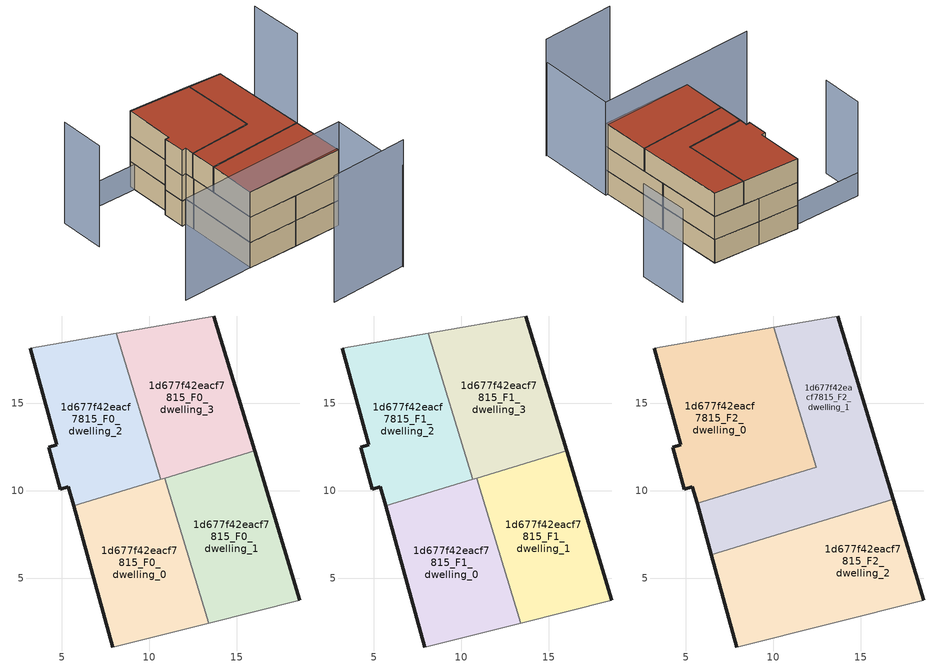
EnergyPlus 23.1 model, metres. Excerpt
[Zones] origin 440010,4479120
1d677f42eacf7815_F0_dwelling_0
 floor ground (EU_floor_Construction): 13.39,2.45 10.88,10.72 5.68,9.15 7.91,1.08 z0
 wall outside (EU_wall_Construction): 7.91,1.08 5.68,9.15 z0:3
 wall to 1d677f42eacf7815_F0_dwelling_1 (EU_wall_Construction): 10.88,10.72 13.39,2.45 z0:3
 wall adiabatic (EU_wall_Construction): 13.39,2.45 7.91,1.08 z0:3
 wall to 1d677f42eacf7815_F0_dwelling_2 (EU_wall_Construction): 5.68,9.15 10.64,10.65 z0:3
 wall to 1d677f42eacf7815_F0_dwelling_3 (EU_wall_Construction): 10.64,10.65 10.88,10.72 z0:3
1d677f42eacf7815_F0_dwelling_1
 floor ground (EU_floor_Construction): 18.59,3.75 16.01,12.28 10.88,10.72 13.39,2.45 z0
 wall outside (EU_wall_Construction): 16.01,12.28 18.59,3.75 z0:3
 wall adiabatic (EU_wall_Construction): 18.59,3.75 13.39,2.45 z0:3
 wall to 1d677f42eacf7815_F0_dwelling_3 (EU_wall_Construction): 10.88,10.72 16.01,12.28 z0:3
1d677f42eacf7815_F0_dwelling_2
 floor ground (EU_floor_Construction): 10.64,10.65 8.1,19.01 3.18,18.15 4.71,12.64 4.24,12.49 4.9,10.1 5.38,10.24 5.68,9.15 z0
 wall outside (EU_wall_Construction): 5.68,9.15 5.38,10.24 4.9,10.1 4.24,12.49 4.71,12.64 3.18,18.15 z0:3
 wall adiabatic (EU_wall_Construction): 3.18,18.15 8.1,19.01 z0:3
 wall to 1d677f42eacf7815_F0_dwelling_3 (EU_wall_Construction): 8.1,19.01 10.64,10.65 z0:3
1d677f42eacf7815_F0_dwelling_3
 floor ground (EU_floor_Construction): 16.01,12.28 13.67,19.98 8.1,19.01 10.64,10.65 z0
 wall outside (EU_wall_Construction): 13.67,19.98 16.01,12.28 z0:3
 wall adiabatic (EU_wall_Construction): 8.1,19.01 13.67,19.98 z0:3
1d677f42eacf7815_F1_dwelling_0
 floor to 1d677f42eacf7815_F0_dwelling_0 (EU_floor_Construction): 13.39,2.45 10.88,10.72 5.68,9.15 7.91,1.08 z3
 wall outside (EU_wall_Construction): 7.91,1.08 5.68,9.15 z3:6
 wall to 1d677f42eacf7815_F1_dwelling_1 (EU_wall_Construction): 10.88,10.72 13.39,2.45 z3:6
 wall adiabatic (EU_wall_Construction): 13.39,2.45 7.91,1.08 z3:6
 wall to 1d677f42eacf7815_F1_dwelling_2 (EU_wall_Construction): 5.68,9.15 10.64,10.65 z3:6
 wall to 1d677f42eacf7815_F1_dwelling_3 (EU_wall_Construction): 10.64,10.65 10.88,10.72 z3:6
1d677f42eacf7815_F1_dwelling_1
 floor to 1d677f42eacf7815_F0_dwelling_1 (EU_floor_Construction): 18.59,3.75 16.01,12.28 10.88,10.72 13.39,2.45 z3
 wall outside (EU_wall_Construction): 16.01,12.28 18.59,3.75 z3:6
 wall adiabatic (EU_wall_Construction): 18.59,3.75 13.39,2.45 z3:6
 wall to 1d677f42eacf7815_F1_dwelling_3 (EU_wall_Construction): 10.88,10.72 16.01,12.28 z3:6
1d677f42eacf7815_F1_dwelling_2
 floor to 1d677f42eacf7815_F0_dwelling_2 (EU_floor_Construction): 10.64,10.65 8.1,19.01 3.18,18.15 4.71,12.64 4.24,12.49 4.9,10.1 5.38,10.24 5.68,9.15 z3
 wall outside (EU_wall_Construction): 5.68,9.15 5.38,10.24 4.9,10.1 4.24,12.49 4.71,12.64 3.18,18.15 z3:6
 wall adiabatic (EU_wall_Construction): 3.18,18.15 8.1,19.01 z3:6
 wall to 1d677f42eacf7815_F1_dwelling_3 (EU_wall_Construction): 8.1,19.01 10.64,10.65 z3:6
1d677f42eacf7815_F1_dwelling_3
 floor to 1d677f42eacf7815_F0_dwelling_3 (EU_floor_Construction): 16.01,12.28 13.67,19.98 8.1,19.01 10.64,10.65 z3
 wall outside (EU_wall_Construction): 13.67,19.98 16.01,12.28 z3:6
 wall adiabatic (EU_wall_Construction): 8.1,19.01 13.67,19.98 z3:6
1d677f42eacf7815_F2_dwelling_0
 floor to 1d677f42eacf7815_F1_dwelling_2 (EU_floor_Construction): 10.6,10.79 8.1,19.01 3.18,18.15 4.71,12.64 4.24,12.49 4.9,10.1 5.38,10.24 5.64,9.28 z6
 floor to 1d677f42eacf7815_F1_dwelling_3 (EU_floor_Construction): 12.45,11.35 10.03,19.35 8.1,19.01 10.6,10.79 z6
 wall outside (EU_wall_Construction): 5.64,9.28 5.38,10.24 4.9,10.1 4.24,12.49 4.71,12.64 3.18,18.15 z6:9
 wall adiabatic (EU_wall_Construction): 3.18,18.15 10.03,19.35 z6:9
 wall to 1d677f42eacf7815_F2_dwelling_1 (EU_wall_Construction): 10.03,19.35 12.45,11.35 5.64,9.28 z6:9
 roof outside (EU_roof_Construction): 10.03,19.35 12.45,11.35 5.64,9.28 5.38,10.24 4.9,10.1 4.24,12.49 4.71,12.64 3.18,18.15 z9
1d677f42eacf7815_F2_dwelling_1
 floor to 1d677f42eacf7815_F1_dwelling_3 (EU_floor_Construction): 16.01,12.28 13.67,19.98 10.03,19.35 12.45,11.35 10.6,10.79 10.64,10.65 z6
 floor to 1d677f42eacf7815_F1_dwelling_0 (EU_floor_Construction): 11.72,7.95 10.88,10.72 5.68,9.15 6.45,6.35 z6
 floor to 1d677f42eacf7815_F1_dwelling_2 (EU_floor_Construction): 10.64,10.65 10.6,10.79 5.64,9.28 5.68,9.15 z6
 floor to 1d677f42eacf7815_F1_dwelling_1 (EU_floor_Construction): 16.85,9.5 16.01,12.28 10.88,10.72 11.72,7.95 z6
 wall outside (EU_wall_Construction): 13.67,19.98 16.85,9.5 / 6.45,6.35 5.64,9.28 z6:9
 wall adiabatic (EU_wall_Construction): 10.03,19.35 13.67,19.98 z6:9
 wall to 1d677f42eacf7815_F2_dwelling_2 (EU_wall_Construction): 16.85,9.5 6.45,6.35 z6:9
 roof outside (EU_roof_Construction): 13.67,19.98 16.85,9.5 6.45,6.35 5.64,9.28 12.45,11.35 10.03,19.35 z9
1d677f42eacf7815_F2_dwelling_2
 floor to 1d677f42eacf7815_F1_dwelling_0 (EU_floor_Construction): 13.39,2.45 11.72,7.95 6.45,6.35 7.91,1.08 z6
 floor to 1d677f42eacf7815_F1_dwelling_1 (EU_floor_Construction): 18.59,3.75 16.85,9.5 11.72,7.95 13.39,2.45 z6
 wall outside (EU_wall_Construction): 16.85,9.5 18.59,3.75 / 7.91,1.08 6.45,6.35 z6:9
 wall adiabatic (EU_wall_Construction): 18.59,3.75 7.91,1.08 z6:9
 roof outside (EU_roof_Construction): 16.85,9.5 18.59,3.75 7.91,1.08 6.45,6.35 z9
shading: 12.78,-7.48 21.32,-4.95 z0:15; 21.41,19.01 19.67,24.85 / -0.01,-1.03 18.76,4.11 / 18.76,4.11 21.28,-5.09 / -5.09,15.41 -3.74,10.49 z0:12; 13.67,19.98 -5.02,15.54 z0:3
[Building]
EU S2 Campaign: North Axis=0; Terrain=City; Solar Distribution=FullExterior
[Site:Location]
Madrid: Latitude=40.5; Longitude=-3.5; Time Zone=1; Elevation=609
[SizingPeriod:WeatherFileDays]
AnnualSizingPeriod: Begin Month=1; Begin Day of Month=1; End Month=12; End Day of Month=31; Day of Week for Start Day=Monday; Use Weather File Daylight Saving Period=No; Use Weather File Rain and Snow Indicators=No
[MATERIAL]
EU_InternalMass_Material: Roughness=MediumRough; Thickness=0.1; Conductivity=1; Density=1800; Specific Heat=900; Thermal Absorptance=0.9; Solar Absorptance=0.7; Visible Absorptance=0.7
[MATERIAL:NOMASS] Roughness=MediumRough; Thermal Absorptance=0.9; Solar Absorptance=0.7; Visible Absorptance=0.7
Name | Thermal Resistance
EU_wall_NoMass | 1.60022
EU_roof_NoMass | 1.57597
EU_floor_NoMass | 0.470652
[CONSTRUCTION]
EU_wall_Construction: EU_wall_NoMass
EU_roof_Construction: EU_roof_NoMass
EU_floor_Construction: EU_floor_NoMass
EU_InternalMass_Construction: EU_InternalMass_Material
[ZONE] Type=1; Multiplier=1; Ceiling Height=autocalculate; Floor Area=autocalculate; Part of Total Floor Area=Yes
Name | Volume
1d677f42eacf7815_F0_dwelling_0; 1d677f42eacf7815_F1_dwelling_0 | 141.236
1d677f42eacf7815_F2_dwelling_0 | 188.32
1d677f42eacf7815_F0_dwelling_1; 1d677f42eacf7815_F1_dwelling_1 | 141.248
1d677f42eacf7815_F2_dwelling_1 | 188.319
1d677f42eacf7815_F0_dwelling_2; 1d677f42eacf7815_F1_dwelling_2; 1d677f42eacf7815_F0_dwelling_3; 1d677f42eacf7815_F1_dwelling_3 | 141.23
1d677f42eacf7815_F2_dwelling_2 | 188.293
[INTERNALMASS] Construction=EU_InternalMass_Construction
Name | Zone or ZoneList | Surface Area
1d677f42eacf7815_F0_dwelling_0_EU_InternalMass | 1d677f42eacf7815_F0_dwelling_0 | 47.0787
1d677f42eacf7815_F0_dwelling_1_EU_InternalMass | 1d677f42eacf7815_F0_dwelling_1 | 47.0824
1d677f42eacf7815_F0_dwelling_2_EU_InternalMass | 1d677f42eacf7815_F0_dwelling_2 | 47.0765
1d677f42eacf7815_F0_dwelling_3_EU_InternalMass | 1d677f42eacf7815_F0_dwelling_3 | 47.0766
1d677f42eacf7815_F1_dwelling_0_EU_InternalMass | 1d677f42eacf7815_F1_dwelling_0 | 47.0787
1d677f42eacf7815_F1_dwelling_1_EU_InternalMass | 1d677f42eacf7815_F1_dwelling_1 | 47.0824
1d677f42eacf7815_F1_dwelling_2_EU_InternalMass | 1d677f42eacf7815_F1_dwelling_2 | 47.0765
1d677f42eacf7815_F1_dwelling_3_EU_InternalMass | 1d677f42eacf7815_F1_dwelling_3 | 47.0766
1d677f42eacf7815_F2_dwelling_0_EU_InternalMass | 1d677f42eacf7815_F2_dwelling_0 | 62.7736
1d677f42eacf7815_F2_dwelling_1_EU_InternalMass | 1d677f42eacf7815_F2_dwelling_1 | 62.7729
1d677f42eacf7815_F2_dwelling_2_EU_InternalMass | 1d677f42eacf7815_F2_dwelling_2 | 62.7662
[OTHEREQUIPMENT] Fuel Type=Electricity; Design Level Calculation Method=Watts/Area; Power per Zone Floor Area=1; Fraction Latent=0; Fraction Radiant=0; Fraction Lost=0; Carbon Dioxide Generation Rate=0; EndUse Subcategory=EU_Step8_InternalGains
Name | Zone or ZoneList or Space or SpaceList | Schedule
EU_Step8_InternalGain_1d677f42eacf7815_F0_dwelling_0_f000 | 1d677f42eacf7815_F0_dwelling_0 | EU_Step8_GainSchedule_1d677f42eacf7815_F0_dwelling_0_f000
EU_Step8_InternalGain_1d677f42eacf7815_F0_dwelling_1_f000 | 1d677f42eacf7815_F0_dwelling_1 | EU_Step8_GainSchedule_1d677f42eacf7815_F0_dwelling_1_f000
EU_Step8_InternalGain_1d677f42eacf7815_F0_dwelling_2_f000 | 1d677f42eacf7815_F0_dwelling_2 | EU_Step8_GainSchedule_1d677f42eacf7815_F0_dwelling_2_f000
EU_Step8_InternalGain_1d677f42eacf7815_F0_dwelling_3_f000 | 1d677f42eacf7815_F0_dwelling_3 | EU_Step8_GainSchedule_1d677f42eacf7815_F0_dwelling_3_f000
EU_Step8_InternalGain_1d677f42eacf7815_F1_dwelling_0_f000 | 1d677f42eacf7815_F1_dwelling_0 | EU_Step8_GainSchedule_1d677f42eacf7815_F1_dwelling_0_f000
EU_Step8_InternalGain_1d677f42eacf7815_F1_dwelling_1_f000 | 1d677f42eacf7815_F1_dwelling_1 | EU_Step8_GainSchedule_1d677f42eacf7815_F1_dwelling_1_f000
EU_Step8_InternalGain_1d677f42eacf7815_F1_dwelling_2_f000 | 1d677f42eacf7815_F1_dwelling_2 | EU_Step8_GainSchedule_1d677f42eacf7815_F1_dwelling_2_f000
EU_Step8_InternalGain_1d677f42eacf7815_F1_dwelling_3_f000 | 1d677f42eacf7815_F1_dwelling_3 | EU_Step8_GainSchedule_1d677f42eacf7815_F1_dwelling_3_f000
EU_Step8_InternalGain_1d677f42eacf7815_F2_dwelling_0_f000 | 1d677f42eacf7815_F2_dwelling_0 | EU_Step8_GainSchedule_1d677f42eacf7815_F2_dwelling_0_f000
EU_Step8_InternalGain_1d677f42eacf7815_F2_dwelling_1_f000 | 1d677f42eacf7815_F2_dwelling_1 | EU_Step8_GainSchedule_1d677f42eacf7815_F2_dwelling_1_f000
EU_Step8_InternalGain_1d677f42eacf7815_F2_dwelling_2_f000 | 1d677f42eacf7815_F2_dwelling_2 | EU_Step8_GainSchedule_1d677f42eacf7815_F2_dwelling_2_f000
[ZONEVENTILATION:DESIGNFLOWRATE] Schedule=EU_AlwaysOn; Design Flow Rate Calculation Method=AirChanges/Hour; Air Changes per Hour=0.480704; Ventilation Type=Natural; Fan Pressure Rise=0; Fan Total Efficiency=1; Constant Term Coefficient=1; Temperature Term Coefficient=0; Velocity Term Coefficient=0; Velocity Squared Term Coefficient=0; Minimum Indoor Temperature=-100; Maximum Indoor Temperature=100; Delta Temperature=-100; Minimum Outdoor Temperature=-100; Maximum Outdoor Temperature=100; Maximum Wind Speed=40
Name | Zone or ZoneList or Space or SpaceList
EU_ConstantAir_1d677f42eacf7815_F0_dwelling_0 | 1d677f42eacf7815_F0_dwelling_0
EU_ConstantAir_1d677f42eacf7815_F0_dwelling_1 | 1d677f42eacf7815_F0_dwelling_1
EU_ConstantAir_1d677f42eacf7815_F0_dwelling_2 | 1d677f42eacf7815_F0_dwelling_2
EU_ConstantAir_1d677f42eacf7815_F0_dwelling_3 | 1d677f42eacf7815_F0_dwelling_3
EU_ConstantAir_1d677f42eacf7815_F1_dwelling_0 | 1d677f42eacf7815_F1_dwelling_0
EU_ConstantAir_1d677f42eacf7815_F1_dwelling_1 | 1d677f42eacf7815_F1_dwelling_1
EU_ConstantAir_1d677f42eacf7815_F1_dwelling_2 | 1d677f42eacf7815_F1_dwelling_2
EU_ConstantAir_1d677f42eacf7815_F1_dwelling_3 | 1d677f42eacf7815_F1_dwelling_3
EU_ConstantAir_1d677f42eacf7815_F2_dwelling_0 | 1d677f42eacf7815_F2_dwelling_0
EU_ConstantAir_1d677f42eacf7815_F2_dwelling_1 | 1d677f42eacf7815_F2_dwelling_1
EU_ConstantAir_1d677f42eacf7815_F2_dwelling_2 | 1d677f42eacf7815_F2_dwelling_2
[HVACTEMPLATE:THERMOSTAT] Constant Heating Setpoint=20; Constant Cooling Setpoint=50
EU_HeatOnly_1d677f42eacf7815_F0_dwelling_0; EU_HeatOnly_1d677f42eacf7815_F0_dwelling_1; EU_HeatOnly_1d677f42eacf7815_F0_dwelling_2; EU_HeatOnly_1d677f42eacf7815_F0_dwelling_3; EU_HeatOnly_1d677f42eacf7815_F1_dwelling_0; EU_HeatOnly_1d677f42eacf7815_F1_dwelling_1; EU_HeatOnly_1d677f42eacf7815_F1_dwelling_2; EU_HeatOnly_1d677f42eacf7815_F1_dwelling_3; EU_HeatOnly_1d677f42eacf7815_F2_dwelling_0; EU_HeatOnly_1d677f42eacf7815_F2_dwelling_1; EU_HeatOnly_1d677f42eacf7815_F2_dwelling_2
[HVACTEMPLATE:ZONE:IDEALLOADSAIRSYSTEM] System Availability Schedule=EU_AlwaysOn; Maximum Heating Supply Air Temperature=50; Minimum Cooling Supply Air Temperature=13; Maximum Heating Supply Air Humidity Ratio=0.0156; Minimum Cooling Supply Air Humidity Ratio=0.0077; Heating Limit=NoLimit; Cooling Limit=NoLimit; Heating Availability Schedule=EU_AlwaysOn; Cooling Availability Schedule=EU_CoolingOff; Dehumidification Control Type=ConstantSensibleHeatRatio; Cooling Sensible Heat Ratio=0.7; Dehumidification Setpoint=60; Humidification Control Type=None; Humidification Setpoint=30; Outdoor Air Method=None; Outdoor Air Flow Rate per Person=0.00944; Outdoor Air Flow Rate per Zone Floor Area=0; Outdoor Air Flow Rate per Zone=0; Demand Controlled Ventilation Type=None; Outdoor Air Economizer Type=NoEconomizer; Heat Recovery Type=None; Sensible Heat Recovery Effectiveness=0.7; Latent Heat Recovery Effectiveness=0.65
Name | Template Thermostat
1d677f42eacf7815_F0_dwelling_0 | EU_HeatOnly_1d677f42eacf7815_F0_dwelling_0
1d677f42eacf7815_F0_dwelling_1 | EU_HeatOnly_1d677f42eacf7815_F0_dwelling_1
1d677f42eacf7815_F0_dwelling_2 | EU_HeatOnly_1d677f42eacf7815_F0_dwelling_2
1d677f42eacf7815_F0_dwelling_3 | EU_HeatOnly_1d677f42eacf7815_F0_dwelling_3
1d677f42eacf7815_F1_dwelling_0 | EU_HeatOnly_1d677f42eacf7815_F1_dwelling_0
1d677f42eacf7815_F1_dwelling_1 | EU_HeatOnly_1d677f42eacf7815_F1_dwelling_1
1d677f42eacf7815_F1_dwelling_2 | EU_HeatOnly_1d677f42eacf7815_F1_dwelling_2
1d677f42eacf7815_F1_dwelling_3 | EU_HeatOnly_1d677f42eacf7815_F1_dwelling_3
1d677f42eacf7815_F2_dwelling_0 | EU_HeatOnly_1d677f42eacf7815_F2_dwelling_0
1d677f42eacf7815_F2_dwelling_1 | EU_HeatOnly_1d677f42eacf7815_F2_dwelling_1
1d677f42eacf7815_F2_dwelling_2 | EU_HeatOnly_1d677f42eacf7815_F2_dwelling_2
[SIZING:ZONE] Zone Cooling Design Supply Air Temperature Input Method=SupplyAirTemperature; Zone Cooling Design Supply Air Temperature=13; Zone Heating Design Supply Air Temperature Input Method=SupplyAirTemperature; Zone Heating Design Supply Air Temperature=50; Zone Cooling Design Supply Air Humidity Ratio=0.008; Zone Heating Design Supply Air Humidity Ratio=0.008; Cooling Design Air Flow Method=DesignDay; Cooling Design Air Flow Rate=0; Cooling Minimum Air Flow per Zone Floor Area=0.000762; Cooling Minimum Air Flow=0; Cooling Minimum Air Flow Fraction=0.2; Heating Design Air Flow Method=DesignDay; Heating Design Air Flow Rate=0; Heating Maximum Air Flow per Zone Floor Area=0.002032; Heating Maximum Air Flow=0.141576; Heating Maximum Air Flow Fraction=0.3; Account for Dedicated Outdoor Air System=No; Dedicated Outdoor Air System Control Strategy=NeutralSupplyAir; Dedicated Outdoor Air Low Setpoint Temperature for Design=autosize; Dedicated Outdoor Air High Setpoint Temperature for Design=autosize; Zone Load Sizing Method=Sensible Load Only No Latent Load; Zone Latent Cooling Design Supply Air Humidity Ratio Input Method=HumidityRatioDifference; Zone Cooling Design Supply Air Humidity Ratio Difference=0.005; Zone Latent Heating Design Supply Air Humidity Ratio Input Method=HumidityRatioDifference; Zone Humidification Design Supply Air Humidity Ratio Difference=0.005
1d677f42eacf7815_F0_dwelling_0; 1d677f42eacf7815_F0_dwelling_1; 1d677f42eacf7815_F0_dwelling_2; 1d677f42eacf7815_F0_dwelling_3; 1d677f42eacf7815_F1_dwelling_0; 1d677f42eacf7815_F1_dwelling_1; 1d677f42eacf7815_F1_dwelling_2; 1d677f42eacf7815_F1_dwelling_3; 1d677f42eacf7815_F2_dwelling_0; 1d677f42eacf7815_F2_dwelling_1; 1d677f42eacf7815_F2_dwelling_2
[SCHEDULE:CONSTANT]
Name | Hourly Value
EU_AlwaysOn | 1
EU_CoolingOff | 0
[SCHEDULE:FILE] Column Number=1; Rows to Skip at Top=0; Number of Hours of Data=8760; Column Separator=Comma; Interpolate to Timestep=No; Minutes per Item=60; Adjust Schedule for Daylight Savings=Yes
Name | File
EU_Step8_GainSchedule_1d677f42eacf7815_F0_dwelling_0_f000 | ../../schedules/1d677f42eacf7815/1d677f42eacf7815_F0_dwelling_0_f000_gain.csv
EU_Step8_GainSchedule_1d677f42eacf7815_F0_dwelling_1_f000 | ../../schedules/1d677f42eacf7815/1d677f42eacf7815_F0_dwelling_1_f000_gain.csv
EU_Step8_GainSchedule_1d677f42eacf7815_F0_dwelling_2_f000 | ../../schedules/1d677f42eacf7815/1d677f42eacf7815_F0_dwelling_2_f000_gain.csv
EU_Step8_GainSchedule_1d677f42eacf7815_F0_dwelling_3_f000 | ../../schedules/1d677f42eacf7815/1d677f42eacf7815_F0_dwelling_3_f000_gain.csv
EU_Step8_GainSchedule_1d677f42eacf7815_F1_dwelling_0_f000 | ../../schedules/1d677f42eacf7815/1d677f42eacf7815_F1_dwelling_0_f000_gain.csv
EU_Step8_GainSchedule_1d677f42eacf7815_F1_dwelling_1_f000 | ../../schedules/1d677f42eacf7815/1d677f42eacf7815_F1_dwelling_1_f000_gain.csv
EU_Step8_GainSchedule_1d677f42eacf7815_F1_dwelling_2_f000 | ../../schedules/1d677f42eacf7815/1d677f42eacf7815_F1_dwelling_2_f000_gain.csv
EU_Step8_GainSchedule_1d677f42eacf7815_F1_dwelling_3_f000 | ../../schedules/1d677f42eacf7815/1d677f42eacf7815_F1_dwelling_3_f000_gain.csv
EU_Step8_GainSchedule_1d677f42eacf7815_F2_dwelling_0_f000 | ../../schedules/1d677f42eacf7815/1d677f42eacf7815_F2_dwelling_0_f000_gain.csv
EU_Step8_GainSchedule_1d677f42eacf7815_F2_dwelling_1_f000 | ../../schedules/1d677f42eacf7815/1d677f42eacf7815_F2_dwelling_1_f000_gain.csv
EU_Step8_GainSchedule_1d677f42eacf7815_F2_dwelling_2_f000 | ../../schedules/1d677f42eacf7815/1d677f42eacf7815_F2_dwelling_2_f000_gain.csv
